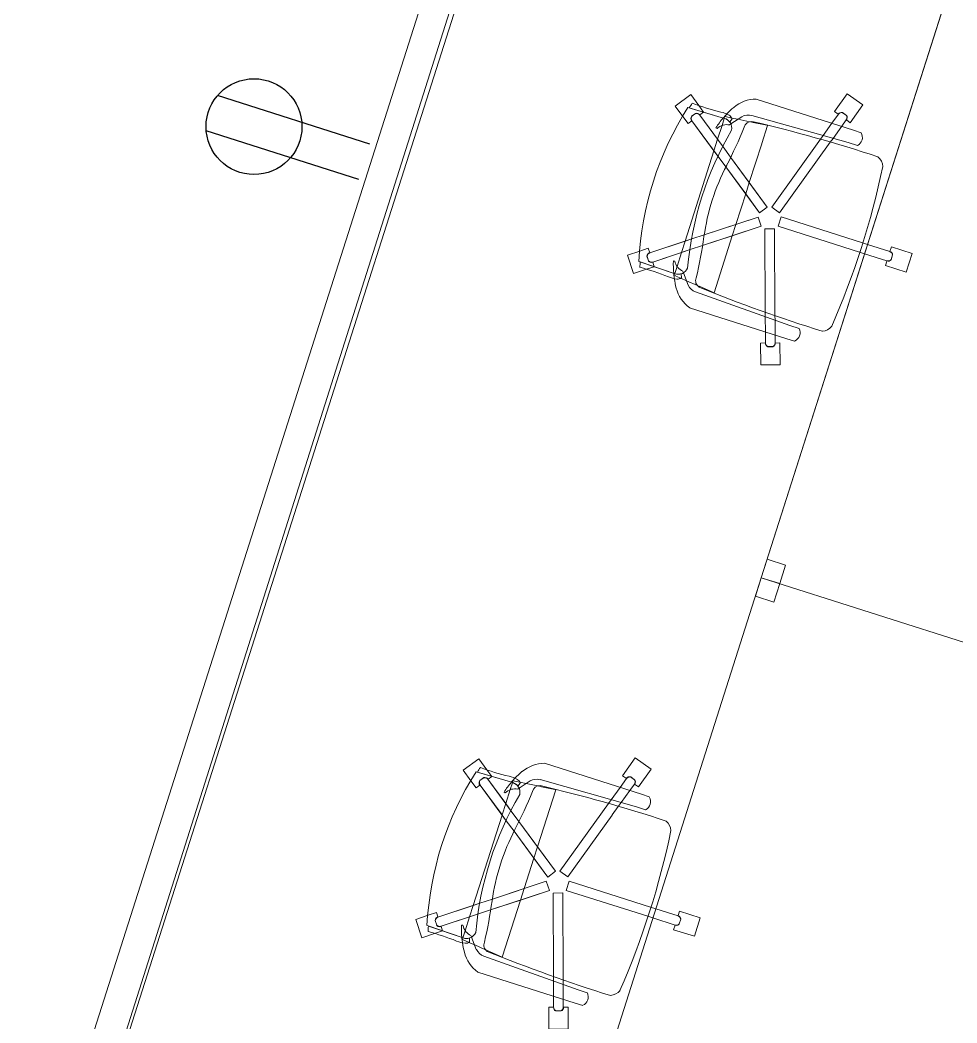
# Model space of a CAD drawing. Header units: inches. Extents: x 385 to 2249, y -1773 to -36.
# Drawn here: x 1682.5 to 1779.3, y -656.7 to -553.1 of the extents above; entities that cross this region are included whole.
import ezdxf

# ---------------------------------------------------------------- set-up
doc = ezdxf.new("R2010")
doc.units = ezdxf.units.IN
doc.header["$MEASUREMENT"] = 0
for name, color, linetype, lineweight in [('A-ANNO-NOTE', 131, 'Continuous', 30), ('A-DETL-THIN', 151, 'Continuous', 9), ('I-FURN', 30, 'Continuous', 9), ('I-WALL', 2, 'Continuous', 13)]:
    doc.layers.add(name, color=color, linetype=linetype, lineweight=lineweight)

# ---------------------------------------------------------------- blocks, each defined once
blk = doc.blocks.new('Rectangular Table - Rectangular Table-V115-Level 6 POWER _ SIGNAL')
at = {"layer": 'I-FURN'}
for p, q in [((-34, 18.13), (-36, 18.13)), ((-36, 18.13), (-36, 16.13)), ((-36, 16.13), (-36, 18.13)), ((-36, 18.13), (-34, 18.13)), ((36, 18.13), (-36, 18.13)), ((-36, 18.13), (-36, -18.13)), ((-36, -18.13), (-36, 18.13)), ((-36, 18.13), (36, 18.13)), ((-34, 16.13), (-34, 18.13)), ((-34, 18.13), (-34, 16.13)), ((34, 18.13), (34, 16.13)), ((36, 18.13), (34, 18.13)), ((34, 18.13), (36, 18.13)), ((34, 16.13), (34, 18.13)), ((36, 16.13), (36, 18.13)), ((36, 18.13), (36, 16.13)), ((36, -18.13), (36, 18.13)), ((36, 18.13), (36, -18.13)), ((-36, 16.13), (-34, 16.13)), ((-34, 16.13), (-36, 16.13)), ((34, 16.13), (36, 16.13)), ((36, 16.13), (34, 16.13)), ((-34, -16.13), (-36, -16.13)), ((-36, -16.13), (-36, -18.13)), ((-36, -16.24), (-36, -16.13)), ((-36, -16.13), (-34, -16.13)), ((-36, -18.13), (-36, -16.24)), ((-34, -18.13), (-34, -16.13)), ((-34, -16.13), (-34, -18.13)), ((36, -16.13), (34, -16.13)), ((34, -16.13), (34, -18.13)), ((34, -18.13), (34, -16.13)), ((34, -16.13), (36, -16.13)), ((36, -18.13), (36, -16.13)), ((36, -16.13), (36, -18.13)), ((-36, -18.13), (-34, -18.13)), ((-34, -18.13), (-36, -18.13)), ((-36, -18.13), (36, -18.13)), ((36, -18.13), (-36, -18.13)), ((34, -18.13), (36, -18.13)), ((36, -18.13), (34, -18.13))]:
    blk.add_line(p, q, dxfattribs=at)
blk = doc.blocks.new('F-Haworth_Chair_X99-Seminar - X99 Advanced Seminar Chair-V117-Level 6 POWER _ SIGNAL')
at = {"layer": 'I-FURN'}
for p, q in [((-1, 15.13), (1, 15.13)), ((-1, 12.88), (-1, 15.13)), ((-1, 15.13), (1, 15.13)), ((-1, 12.88), (-1, 15.13)), ((1, 15.13), (1, 12.88)), ((1, 15.13), (1, 12.88)), ((-0.52, 12.88), (-1, 12.88)), ((-0.52, 12.88), (-1, 12.88)), ((-0.5, 10.46), (-0.5, 12.88)), ((-0.5, 10.46), (-0.5, 12.88)), ((0.26, 13.26), (-0.26, 13.26)), ((0.26, 13.26), (-0.26, 13.26)), ((-0.25, 13.25), (0.25, 13.25)), ((-0.25, 13.25), (0.25, 13.25)), ((0.5, 12.88), (0.5, 10.46)), ((0.5, 12.88), (0.5, 10.46)), ((1, 12.88), (0.52, 12.88)), ((1, 12.88), (0.52, 12.88)), ((-0.5, 9.91), (-0.5, 10.46)), ((-0.5, 9.91), (-0.5, 10.46)), ((0.5, 10.46), (0.5, 9.91)), ((0.5, 10.46), (0.5, 9.91)), ((-0.5, 1.08), (-0.5, 9.91)), ((-0.5, 1.08), (-0.5, 9.91)), ((0.5, 9.91), (0.5, 1.08)), ((0.5, 9.91), (0.5, 1.08)), ((-11.32, 5.48), (-11.3, 6.32)), ((-9.92, 6.36), (-9.92, 5.36)), ((9.92, 5.36), (9.92, 6.36)), ((11.3, 6.32), (11.32, 5.48)), ((-14.69, 3.72), (-14.08, 5.62)), ((-14.69, 3.72), (-14.08, 5.62)), ((-14.08, 5.62), (-11.94, 4.93)), ((-14.08, 5.62), (-11.94, 4.93)), ((-11.32, -5.06), (-11.32, 5.48)), ((-9.92, 5.36), (-9.57, -4.97)), ((9.57, -4.97), (9.92, 5.36)), ((11.32, 5.48), (11.32, -5.06)), ((11.94, 4.93), (14.08, 5.62)), ((11.94, 4.93), (14.08, 5.62)), ((14.08, 5.62), (14.69, 3.72)), ((14.08, 5.62), (14.69, 3.72)), ((-12.53, 4.34), (-12.69, 3.85)), ((-12.53, 4.34), (-12.69, 3.85)), ((-12.68, 3.86), (-12.52, 4.33)), ((-12.68, 3.86), (-12.52, 4.33)), ((-11.94, 4.93), (-12.09, 4.47)), ((-11.94, 4.93), (-12.09, 4.47)), ((-12.09, 4.45), (-11.32, 4.21)), ((-12.09, 4.45), (-11.32, 4.21)), ((-11.32, 4.21), (-9.86, 3.73)), ((-11.32, 4.21), (-9.86, 3.73)), ((9.86, 3.73), (11.32, 4.21)), ((9.86, 3.73), (11.32, 4.21)), ((11.32, 4.21), (12.09, 4.45)), ((11.32, 4.21), (12.09, 4.45)), ((12.09, 4.47), (11.94, 4.93)), ((12.09, 4.47), (11.94, 4.93)), ((12.52, 4.33), (12.68, 3.86)), ((12.52, 4.33), (12.68, 3.86)), ((12.69, 3.85), (12.53, 4.34)), ((12.69, 3.85), (12.53, 4.34)), ((-12.55, 3.03), (-14.69, 3.72)), ((-12.55, 3.03), (-14.69, 3.72)), ((-12.4, 3.49), (-12.55, 3.03)), ((-12.4, 3.49), (-12.55, 3.03)), ((-11.32, 3.15), (-12.4, 3.5)), ((-11.32, 3.15), (-12.4, 3.5)), ((-9.83, 2.67), (-11.32, 3.15)), ((-9.83, 2.67), (-11.32, 3.15)), ((-9.86, 3.73), (-9.38, 3.57)), ((-9.86, 3.73), (-9.38, 3.57)), ((-9.38, 3.57), (-0.87, 0.81)), ((-9.38, 3.57), (-0.87, 0.81)), ((0.87, 0.81), (9.38, 3.57)), ((0.87, 0.81), (9.38, 3.57)), ((9.38, 3.57), (9.86, 3.73)), ((9.38, 3.57), (9.86, 3.73)), ((11.32, 3.15), (9.83, 2.67)), ((11.32, 3.15), (9.83, 2.67)), ((12.4, 3.5), (11.32, 3.15)), ((12.4, 3.5), (11.32, 3.15)), ((12.55, 3.03), (12.4, 3.49)), ((12.55, 3.03), (12.4, 3.49)), ((14.69, 3.72), (12.55, 3.03)), ((14.69, 3.72), (12.55, 3.03)), ((-9.37, 2.52), (-9.83, 2.67)), ((-9.37, 2.52), (-9.83, 2.67)), ((-1.18, -0.14), (-9.37, 2.52)), ((-1.18, -0.14), (-9.37, 2.52)), ((9.37, 2.52), (1.18, -0.14)), ((9.37, 2.52), (1.18, -0.14)), ((9.83, 2.67), (9.37, 2.52)), ((9.83, 2.67), (9.37, 2.52)), ((0.5, 1.08), (-0.5, 1.08)), ((0.5, 1.08), (-0.5, 1.08)), ((-0.87, 0.81), (-1.18, -0.14)), ((-0.87, 0.81), (-1.18, -0.14)), ((1.18, -0.14), (0.87, 0.81)), ((1.18, -0.14), (0.87, 0.81)), ((-4.79, -5.75), (-1.04, -0.58)), ((-2.89, -3.12), (-1.04, -0.58)), ((-1.04, -0.58), (-0.23, -1.17)), ((-1.04, -0.58), (-0.23, -1.17)), ((0.23, -1.17), (1.04, -0.58)), ((0.23, -1.17), (1.04, -0.58)), ((1.04, -0.58), (2.89, -3.12)), ((1.04, -0.58), (4.79, -5.75)), ((-0.23, -1.17), (-3.68, -5.91)), ((-0.23, -1.17), (-1.65, -3.12)), ((1.65, -3.12), (0.23, -1.17)), ((3.68, -5.91), (0.23, -1.17)), ((-9.07, -3.12), (-7.13, -3.12)), ((-9.07, -3.2), (-9.07, -3.12)), ((-8.9, -4.8), (-9.07, -3.2)), ((-7.09, -3.12), (-2.89, -3.12)), ((-4.79, -5.75), (-2.89, -3.12)), ((-1.65, -3.12), (-3.68, -5.91)), ((-2.89, -3.12), (-1.65, -3.12)), ((-1.65, -3.12), (1.65, -3.12)), ((1.65, -3.12), (2.89, -3.12)), ((3.68, -5.91), (1.65, -3.12)), ((2.89, -3.12), (9.07, -3.12)), ((2.89, -3.12), (4.79, -5.75)), ((9.07, -3.2), (8.9, -4.8)), ((9.07, -3.12), (9.07, -3.2)), ((-8.88, -4.99), (-8.89, -4.91)), ((-8.75, -6.22), (-8.88, -4.99)), ((8.88, -4.99), (8.75, -6.22)), ((8.89, -4.91), (8.88, -4.99)), ((-9.13, -5.92), (-8.07, -6.77)), ((-5.57, -6.82), (-4.79, -5.75)), ((-5.57, -6.82), (-4.79, -5.75)), ((-3.68, -5.91), (-4.47, -7.01)), ((-3.68, -5.91), (-4.47, -7.01)), ((4.47, -7.01), (3.68, -5.91)), ((4.47, -7.01), (3.68, -5.91)), ((4.79, -5.75), (5.57, -6.82)), ((4.79, -5.75), (5.57, -6.82)), ((8.07, -6.77), (9.13, -5.92)), ((-8.68, -6.87), (-8.75, -6.22)), ((-8.62, -7.42), (-8.68, -6.87)), ((-8.61, -6.81), (-8.23, -6.95)), ((-8.07, -6.77), (-7.95, -6.87)), ((-7.97, -10.12), (-5.57, -6.82)), ((-4.47, -7.01), (-7.16, -10.71)), ((-6.14, -7.6), (-5.57, -6.82)), ((-4.47, -7.01), (-4.9, -7.6)), ((4.9, -7.6), (4.47, -7.01)), ((7.16, -10.71), (4.47, -7.01)), ((5.57, -6.82), (6.14, -7.6)), ((5.57, -6.82), (7.97, -10.12)), ((7.95, -6.87), (8.07, -6.77)), ((8.23, -6.95), (8.61, -6.81)), ((8.66, -7.03), (8.62, -7.42)), ((8.68, -6.91), (8.67, -7.01)), ((8.75, -6.22), (8.68, -6.87)), ((-8.6, -7.6), (-8.62, -7.43)), ((-8.49, -7.6), (-8.56, -7.6)), ((-8.42, -7.57), (-8.34, -11.37)), ((-8.34, -11.52), (-8.42, -7.57)), ((-7.65, -7.6), (-8.4, -7.6)), ((-7.97, -10.12), (-6.14, -7.6)), ((-6.14, -7.6), (-7.65, -7.6)), ((-7.18, -7.99), (-7.21, -8.13)), ((-4.9, -7.6), (-7.16, -10.71)), ((-4.9, -7.6), (-6.14, -7.6)), ((4.9, -7.6), (-4.9, -7.6)), ((6.14, -7.6), (4.9, -7.6)), ((7.16, -10.71), (4.9, -7.6)), ((7.65, -7.6), (6.14, -7.6)), ((6.14, -7.6), (7.97, -10.12)), ((7.21, -8.13), (7.18, -7.99)), ((8.4, -7.6), (7.65, -7.6)), ((8.34, -11.37), (8.42, -7.57)), ((8.42, -7.57), (8.34, -11.52)), ((8.56, -7.6), (8.49, -7.6)), ((8.62, -7.43), (8.6, -7.6)), ((-8.88, -10.52), (-8.38, -9.83)), ((-8.88, -10.52), (-8.38, -9.83)), ((-8.38, -9.83), (-7.99, -10.11)), ((-8.38, -9.83), (-7.99, -10.11)), ((7.99, -10.11), (8.38, -9.83)), ((7.99, -10.11), (8.38, -9.83)), ((8.38, -9.83), (8.88, -10.52)), ((8.38, -9.83), (8.88, -10.52)), ((-9.7, -11.65), (-8.88, -10.52)), ((-9.7, -11.65), (-8.88, -10.52)), ((-8, -10.58), (-7.59, -10.88)), ((-8, -10.58), (-7.59, -10.88)), ((-7.59, -10.87), (-7.99, -10.57)), ((-7.59, -10.87), (-7.99, -10.57)), ((-6.76, -11), (-7.29, -11.74)), ((-6.76, -11), (-7.29, -11.74)), ((-7.15, -10.72), (-6.76, -11)), ((-7.15, -10.72), (-6.76, -11)), ((6.76, -11), (7.15, -10.72)), ((6.76, -11), (7.15, -10.72)), ((7.29, -11.74), (6.76, -11)), ((7.29, -11.74), (6.76, -11)), ((7.99, -10.57), (7.59, -10.87)), ((7.99, -10.57), (7.59, -10.87)), ((7.59, -10.88), (8, -10.58)), ((7.59, -10.88), (8, -10.58)), ((8.88, -10.52), (9.7, -11.65)), ((8.88, -10.52), (9.7, -11.65)), ((-8.08, -12.82), (-9.7, -11.65)), ((-8.08, -12.82), (-9.7, -11.65)), ((-7.29, -11.74), (-8.08, -12.82)), ((-7.29, -11.74), (-8.08, -12.82)), ((8.08, -12.82), (7.29, -11.74)), ((8.08, -12.82), (7.29, -11.74)), ((9.7, -11.65), (8.08, -12.82)), ((9.7, -11.65), (8.08, -12.82))]:
    blk.add_line(p, q, dxfattribs=at)
for centre, radius, start, end in [((-0.11, 12.88), 0.407, 111.1651, 180.8349), ((-0.11, 12.88), 0.407, 111.1651, 180.8349), ((-0.09, 12.88), 0.406, 112.6199, 180), ((-0.09, 12.88), 0.406, 166.524, 180), ((-0.09, 12.88), 0.406, 126.0959, 166.524), ((-0.09, 12.88), 0.406, 112.6199, 126.0959), ((0.09, 12.88), 0.406, 53.9041, 67.3801), ((0.09, 12.88), 0.406, 0, 67.3801), ((0.11, 12.88), 0.407, 359.1651, 68.8349), ((0.11, 12.88), 0.407, 359.1651, 68.8349), ((0.09, 12.88), 0.406, 0, 53.9041), ((-8.21, 8.28), 1.31, 110.0433, 159.9567), ((0, -75.01), 84.96, 84.1475, 95.8525), ((8.21, 8.28), 1.31, 20.0433, 69.9567), ((144.06, 7.32), 153.52, 179.4749, 184.5213), ((-144.06, 7.32), 153.52, 355.4787, 0.5251), ((-10.58, 5.68), 0.956, 45.8901, 138.1099), ((10.58, 5.68), 0.956, 41.8901, 134.1099), ((-12.22, 4.09), 0.407, 71.1651, 140.8349), ((-12.22, 4.09), 0.407, 71.1651, 140.8349), ((-12.22, 4.07), 0.406, 72, 139.3801), ((-12.22, 4.07), 0.406, 116.6185, 139.3801), ((-12.22, 4.07), 0.406, 112.4281, 116.6185), ((-12.22, 4.07), 0.406, 98.9521, 112.4281), ((-12.22, 4.07), 0.406, 97.5876, 98.9521), ((-12.22, 4.07), 0.406, 85.476, 97.5876), ((-12.22, 4.07), 0.406, 72, 85.476), ((12.22, 4.09), 0.407, 39.1651, 108.8349), ((12.22, 4.09), 0.407, 39.1651, 108.8349), ((12.22, 4.07), 0.406, 81.0479, 108), ((12.22, 4.07), 0.406, 40.6199, 108), ((12.22, 4.07), 0.406, 40.6199, 81.0479), ((-12.28, 3.88), 0.407, 183.1651, 252.8349), ((-12.28, 3.88), 0.407, 183.1651, 252.8349), ((-12.27, 3.89), 0.406, 184.6199, 198.0959), ((-12.27, 3.89), 0.406, 184.6199, 252), ((-12.27, 3.89), 0.406, 198.0959, 238.524), ((-12.27, 3.89), 0.406, 238.524, 252), ((12.27, 3.89), 0.406, 288, 355.3801), ((12.28, 3.88), 0.407, 287.1651, 356.8349), ((12.28, 3.88), 0.407, 287.1651, 356.8349), ((12.27, 3.89), 0.406, 288, 341.9041), ((12.27, 3.89), 0.406, 341.9041, 355.3801), ((-7.87, -3.92), 3.63, 198.1789, 238.0478), ((-8.18, -4.9), 1.39, 182.8013, 227.1078), ((-8.24, -4.59), 0.763, 194.2338, 275.7662), ((8.24, -4.59), 0.763, 264.2338, 345.7662), ((8.18, -4.9), 1.39, 312.8922, 357.1987), ((7.87, -3.92), 3.63, 301.9522, 341.8211), ((-11.32, -48.08), 42.84, 79.9767, 85.7699), ((0, 15.97), 22.19, 259.9767, 280.0233), ((11.32, -48.08), 42.84, 94.2301, 100.0233), ((-4.71, 1.15), 9.61, 238.0478, 243.9964), ((-5.2, -7.86), 3.74, 170.0936, 184.0143), ((-8.28, -7.33), 0.613, 122.5427, 170.0936), ((-7.37, -7.55), 1.05, 95.9554, 181.1786), ((-7.37, -7.55), 1.05, 145.2002, 181.1786), ((-6.55, -6.76), 1.38, 185.0878, 212.4248), ((0, 26.49), 33.83, 257.2285, 282.7715), ((7.37, -7.55), 1.05, 358.8214, 84.0446), ((6.55, -6.76), 1.38, 327.5752, 354.9122), ((7.37, -7.55), 1.05, 358.8214, 34.7998), ((8.28, -7.33), 0.613, 9.9064, 57.4573), ((5.2, -7.86), 3.74, 355.9857, 9.9064), ((4.71, 1.15), 9.61, 296.0036, 301.9522), ((-36.06, -10.03), 27.2, 357.4882, 4.0143), ((-4.71, 1.15), 9.61, 243.9964, 246.4906), ((-4.71, 1.15), 9.61, 246.6393, 247.073), ((-4.71, 1.15), 9.61, 247.2631, 254.9334), ((-6.55, -6.76), 1.38, 214.0187, 242.9497), ((6.55, -6.76), 1.38, 297.0503, 325.9813), ((4.71, 1.15), 9.61, 285.0666, 292.7369), ((4.71, 1.15), 9.61, 292.927, 293.3607), ((4.71, 1.15), 9.61, 293.5094, 296.0036), ((36.06, -10.03), 27.2, 175.9857, 182.5118), ((-7.66, -10.36), 0.407, 143.1651, 212.8349), ((-7.66, -10.36), 0.407, 143.1651, 212.8349), ((-7.64, -10.36), 0.406, 144, 211.3801), ((-7.64, -10.36), 0.406, 144, 211.3801), ((7.64, -10.36), 0.406, 328.6199, 36), ((7.64, -10.36), 0.406, 328.6199, 36), ((7.66, -10.36), 0.407, 327.1651, 36.8349), ((7.66, -10.36), 0.407, 327.1651, 36.8349), ((0, 20.73), 33.17, 254.4478, 255.4234), ((-7.49, -10.47), 0.406, 256.6199, 324), ((-7.48, -10.49), 0.407, 255.1651, 324.8349), ((-7.48, -10.49), 0.407, 255.1651, 324.8349), ((-7.49, -10.47), 0.406, 256.6199, 297.0479), ((-7.49, -10.47), 0.406, 297.0479, 324), ((7.48, -10.49), 0.407, 215.1651, 284.8349), ((7.48, -10.49), 0.407, 215.1651, 284.8349), ((7.49, -10.47), 0.406, 216, 256.4281), ((7.49, -10.47), 0.406, 216, 283.3801), ((7.49, -10.47), 0.406, 256.4281, 269.9041), ((7.49, -10.47), 0.406, 269.9041, 283.3801), ((0, 20.73), 33.17, 284.5766, 285.5522), ((0, 20.29), 32.89, 255.304, 284.6925)]:
    blk.add_arc(centre, radius, start, end, dxfattribs=at)
blk = doc.blocks.new('Rectangular Table - Rectangular Table-5809077-Level 6 POWER _ SIGNAL')
at = {"layer": 'I-FURN'}
for p, q in [((-34, 18.13), (-36, 18.13)), ((-36, 18.13), (-36, 16.13)), ((-36, 16.13), (-36, 18.13)), ((-36, 18.13), (-34, 18.13)), ((36, 18.13), (-36, 18.13)), ((-36, 18.13), (-36, -18.13)), ((-36, -18.13), (-36, 18.13)), ((-36, 18.13), (36, 18.13)), ((-34, 16.13), (-34, 18.13)), ((-34, 18.13), (-34, 16.13)), ((34, 18.13), (34, 16.13)), ((36, 18.13), (34, 18.13)), ((34, 18.13), (36, 18.13)), ((34, 16.13), (34, 18.13)), ((36, 16.13), (36, 18.13)), ((36, 18.13), (36, 16.13)), ((36, -18.13), (36, 18.13)), ((36, 18.13), (36, -18.13)), ((-36, 16.13), (-34, 16.13)), ((-34, 16.13), (-36, 16.13)), ((34, 16.13), (36, 16.13)), ((36, 16.13), (34, 16.13)), ((-34, -16.13), (-36, -16.13)), ((-36, -16.13), (-36, -18.13)), ((-36, -18.13), (-36, -16.13)), ((-36, -16.13), (-34, -16.13)), ((-34, -18.13), (-34, -16.13)), ((-34, -16.13), (-34, -18.13)), ((36, -16.13), (34, -16.13)), ((34, -16.13), (34, -18.13)), ((34, -18.13), (34, -16.13)), ((34, -16.13), (36, -16.13)), ((36, -18.13), (36, -16.13)), ((36, -16.13), (36, -18.13)), ((-36, -18.13), (-34, -18.13)), ((-34, -18.13), (-36, -18.13)), ((-36, -18.13), (36, -18.13)), ((36, -18.13), (-36, -18.13)), ((34, -18.13), (36, -18.13)), ((36, -18.13), (34, -18.13))]:
    blk.add_line(p, q, dxfattribs=at)
blk = doc.blocks.new('Rectangular Table - Rectangular Table-5809076-Level 6 POWER _ SIGNAL')
at = {"layer": 'I-FURN'}
for p, q in [((-34, 18.13), (-36, 18.13)), ((-36, 18.13), (-36, 16.13)), ((-36, 16.13), (-36, 18.13)), ((-36, 18.13), (-34, 18.13)), ((36, 18.13), (-36, 18.13)), ((-36, 18.13), (-36, -18.13)), ((-36, -18.13), (-36, 18.13)), ((-36, 18.13), (36, 18.13)), ((-34, 16.13), (-34, 18.13)), ((-34, 18.13), (-34, 16.13)), ((34, 18.13), (34, 16.13)), ((36, 18.13), (34, 18.13)), ((34, 18.13), (36, 18.13)), ((34, 16.13), (34, 18.13)), ((36, 16.13), (36, 18.13)), ((36, 18.13), (36, 16.13)), ((36, -18.13), (36, 18.13)), ((36, 18.13), (36, -18.13)), ((-36, 16.13), (-34, 16.13)), ((-34, 16.13), (-36, 16.13)), ((34, 16.13), (36, 16.13)), ((36, 16.13), (34, 16.13)), ((-34, -16.13), (-36, -16.13)), ((-36, -16.13), (-36, -18.13)), ((-36, -18.13), (-36, -16.13)), ((-36, -16.13), (-34, -16.13)), ((-34, -18.13), (-34, -16.13)), ((-34, -16.13), (-34, -18.13)), ((36, -16.13), (34, -16.13)), ((34, -16.13), (34, -18.13)), ((34, -18.13), (34, -16.13)), ((34, -16.13), (36, -16.13)), ((36, -18.13), (36, -16.13)), ((36, -16.13), (36, -18.13)), ((-36, -18.13), (-34, -18.13)), ((-34, -18.13), (-36, -18.13)), ((-36, -18.13), (36, -18.13)), ((36, -18.13), (-36, -18.13)), ((34, -18.13), (36, -18.13)), ((36, -18.13), (34, -18.13))]:
    blk.add_line(p, q, dxfattribs=at)
blk = doc.blocks.new('F-Haworth_Chair_X99-Seminar - X99 Advanced Seminar Chair-V119-Level 6 POWER _ SIGNAL')
at = {"layer": 'I-FURN'}
for p, q in [((-1, 15.13), (1, 15.13)), ((-1, 12.88), (-1, 15.13)), ((-1, 15.13), (1, 15.13)), ((-1, 12.88), (-1, 15.13)), ((1, 15.13), (1, 12.88)), ((1, 15.13), (1, 12.88)), ((-0.52, 12.88), (-1, 12.88)), ((-0.52, 12.88), (-1, 12.88)), ((-0.5, 10.46), (-0.5, 12.88)), ((-0.5, 10.46), (-0.5, 12.88)), ((0.26, 13.26), (-0.26, 13.26)), ((0.26, 13.26), (-0.26, 13.26)), ((-0.25, 13.25), (0.25, 13.25)), ((-0.25, 13.25), (0.25, 13.25)), ((0.5, 12.88), (0.5, 10.46)), ((0.5, 12.88), (0.5, 10.46)), ((1, 12.88), (0.52, 12.88)), ((1, 12.88), (0.52, 12.88)), ((-0.5, 9.91), (-0.5, 10.46)), ((-0.5, 9.91), (-0.5, 10.46)), ((0.5, 10.46), (0.5, 9.91)), ((0.5, 10.46), (0.5, 9.91)), ((-0.5, 1.08), (-0.5, 9.91)), ((-0.5, 1.08), (-0.5, 9.91)), ((0.5, 9.91), (0.5, 1.08)), ((0.5, 9.91), (0.5, 1.08)), ((-11.32, 5.48), (-11.3, 6.32)), ((-9.92, 6.36), (-9.92, 5.36)), ((9.92, 5.36), (9.92, 6.36)), ((11.3, 6.32), (11.32, 5.48)), ((-14.69, 3.72), (-14.08, 5.62)), ((-14.69, 3.72), (-14.08, 5.62)), ((-14.08, 5.62), (-11.94, 4.93)), ((-14.08, 5.62), (-11.94, 4.93)), ((-11.32, -5.06), (-11.32, 5.48)), ((-9.92, 5.36), (-9.57, -4.97)), ((9.57, -4.97), (9.92, 5.36)), ((11.32, 5.48), (11.32, -5.06)), ((11.94, 4.93), (14.08, 5.62)), ((11.94, 4.93), (14.08, 5.62)), ((14.08, 5.62), (14.69, 3.72)), ((14.08, 5.62), (14.69, 3.72)), ((-12.53, 4.34), (-12.69, 3.85)), ((-12.53, 4.34), (-12.69, 3.85)), ((-12.68, 3.86), (-12.52, 4.33)), ((-12.68, 3.86), (-12.52, 4.33)), ((-11.94, 4.93), (-12.09, 4.47)), ((-11.94, 4.93), (-12.09, 4.47)), ((-12.09, 4.45), (-11.32, 4.21)), ((-12.09, 4.45), (-11.32, 4.21)), ((-11.32, 4.21), (-9.86, 3.73)), ((-11.32, 4.21), (-9.86, 3.73)), ((9.86, 3.73), (11.32, 4.21)), ((9.86, 3.73), (11.32, 4.21)), ((11.32, 4.21), (12.09, 4.45)), ((11.32, 4.21), (12.09, 4.45)), ((12.09, 4.47), (11.94, 4.93)), ((12.09, 4.47), (11.94, 4.93)), ((12.52, 4.33), (12.68, 3.86)), ((12.52, 4.33), (12.68, 3.86)), ((12.69, 3.85), (12.53, 4.34)), ((12.69, 3.85), (12.53, 4.34)), ((-12.55, 3.03), (-14.69, 3.72)), ((-12.55, 3.03), (-14.69, 3.72)), ((-12.4, 3.49), (-12.55, 3.03)), ((-12.4, 3.49), (-12.55, 3.03)), ((-11.32, 3.15), (-12.4, 3.5)), ((-11.32, 3.15), (-12.4, 3.5)), ((-9.83, 2.67), (-11.32, 3.15)), ((-9.83, 2.67), (-11.32, 3.15)), ((-9.86, 3.73), (-9.38, 3.57)), ((-9.86, 3.73), (-9.38, 3.57)), ((-9.38, 3.57), (-8.37, 3.24)), ((-9.38, 3.57), (-8.37, 3.24)), ((-8.33, 3.23), (-0.87, 0.81)), ((-8.33, 3.23), (-0.87, 0.81)), ((0.87, 0.81), (9.38, 3.57)), ((0.87, 0.81), (9.38, 3.57)), ((9.38, 3.57), (9.86, 3.73)), ((9.38, 3.57), (9.86, 3.73)), ((11.32, 3.15), (9.83, 2.67)), ((11.32, 3.15), (9.83, 2.67)), ((12.4, 3.5), (11.32, 3.15)), ((12.4, 3.5), (11.32, 3.15)), ((12.55, 3.03), (12.4, 3.49)), ((12.55, 3.03), (12.4, 3.49)), ((14.69, 3.72), (12.55, 3.03)), ((14.69, 3.72), (12.55, 3.03)), ((-9.37, 2.52), (-9.83, 2.67)), ((-9.37, 2.52), (-9.83, 2.67)), ((-1.18, -0.14), (-9.37, 2.52)), ((-1.18, -0.14), (-9.37, 2.52)), ((9.37, 2.52), (1.18, -0.14)), ((9.37, 2.52), (1.18, -0.14)), ((9.83, 2.67), (9.37, 2.52)), ((9.83, 2.67), (9.37, 2.52)), ((0.5, 1.08), (-0.5, 1.08)), ((0.5, 1.08), (-0.5, 1.08)), ((-0.87, 0.81), (-1.18, -0.14)), ((-0.87, 0.81), (-1.18, -0.14)), ((1.18, -0.14), (0.87, 0.81)), ((1.18, -0.14), (0.87, 0.81)), ((-4.79, -5.75), (-1.04, -0.58)), ((-2.89, -3.12), (-1.04, -0.58)), ((-1.04, -0.58), (-0.23, -1.17)), ((-1.04, -0.58), (-0.23, -1.17)), ((0.23, -1.17), (1.04, -0.58)), ((0.23, -1.17), (1.04, -0.58)), ((1.04, -0.58), (2.89, -3.12)), ((1.04, -0.58), (4.79, -5.75)), ((-0.23, -1.17), (-3.68, -5.91)), ((-0.23, -1.17), (-1.65, -3.12)), ((1.65, -3.12), (0.23, -1.17)), ((3.68, -5.91), (0.23, -1.17)), ((-9.07, -3.12), (-2.89, -3.12)), ((-9.07, -3.2), (-9.07, -3.12)), ((-8.9, -4.8), (-9.07, -3.2)), ((-4.79, -5.75), (-2.89, -3.12)), ((-1.65, -3.12), (-3.68, -5.91)), ((-2.89, -3.12), (-1.65, -3.12)), ((-1.65, -3.12), (1.65, -3.12)), ((1.65, -3.12), (2.89, -3.12)), ((3.68, -5.91), (1.65, -3.12)), ((2.89, -3.12), (9.07, -3.12)), ((2.89, -3.12), (4.79, -5.75)), ((9.07, -3.2), (8.9, -4.8)), ((9.07, -3.12), (9.07, -3.2)), ((-8.88, -4.99), (-8.89, -4.91)), ((-8.75, -6.22), (-8.88, -4.99)), ((8.88, -4.99), (8.75, -6.22)), ((8.89, -4.91), (8.88, -4.99)), ((-9.13, -5.92), (-8.07, -6.77)), ((-5.57, -6.82), (-4.79, -5.75)), ((-5.57, -6.82), (-4.79, -5.75)), ((-3.68, -5.91), (-4.47, -7.01)), ((-3.68, -5.91), (-4.47, -7.01)), ((4.47, -7.01), (3.68, -5.91)), ((4.47, -7.01), (3.68, -5.91)), ((4.79, -5.75), (5.57, -6.82)), ((4.79, -5.75), (5.57, -6.82)), ((8.07, -6.77), (9.13, -5.92)), ((-8.68, -6.87), (-8.75, -6.22)), ((-8.62, -7.42), (-8.68, -6.87)), ((-8.61, -6.81), (-8.23, -6.95)), ((-8.07, -6.77), (-7.95, -6.87)), ((-7.97, -10.12), (-5.57, -6.82)), ((-4.47, -7.01), (-7.16, -10.71)), ((-6.14, -7.6), (-5.57, -6.82)), ((-4.47, -7.01), (-4.9, -7.6)), ((4.9, -7.6), (4.47, -7.01)), ((7.16, -10.71), (4.47, -7.01)), ((5.57, -6.82), (6.14, -7.6)), ((5.57, -6.82), (7.97, -10.12)), ((7.95, -6.87), (8.07, -6.77)), ((8.23, -6.95), (8.61, -6.81)), ((8.68, -6.91), (8.62, -7.42)), ((8.75, -6.22), (8.68, -6.87)), ((-8.6, -7.6), (-8.62, -7.43)), ((-8.49, -7.6), (-8.56, -7.6)), ((-8.42, -7.57), (-8.34, -11.37)), ((-8.34, -11.52), (-8.42, -7.57)), ((-7.65, -7.6), (-8.4, -7.6)), ((-7.97, -10.12), (-6.14, -7.6)), ((-6.14, -7.6), (-7.65, -7.6)), ((-7.18, -7.99), (-7.21, -8.13)), ((-4.91, -7.6), (-7.16, -10.71)), ((-4.91, -7.6), (-6.14, -7.6)), ((4.9, -7.6), (-4.9, -7.6)), ((6.14, -7.6), (4.9, -7.6)), ((7.16, -10.71), (4.9, -7.6)), ((7.65, -7.6), (6.14, -7.6)), ((6.14, -7.6), (7.97, -10.12)), ((7.21, -8.13), (7.18, -7.99)), ((8.4, -7.6), (7.65, -7.6)), ((8.34, -11.37), (8.42, -7.57)), ((8.42, -7.57), (8.34, -11.52)), ((8.56, -7.6), (8.49, -7.6)), ((8.62, -7.43), (8.6, -7.6)), ((-8.88, -10.52), (-8.38, -9.83)), ((-8.88, -10.52), (-8.38, -9.83)), ((-8.38, -9.83), (-7.99, -10.11)), ((-8.38, -9.83), (-7.99, -10.11)), ((7.99, -10.11), (8.38, -9.83)), ((7.99, -10.11), (8.38, -9.83)), ((8.38, -9.83), (8.88, -10.52)), ((8.38, -9.83), (8.88, -10.52)), ((-9.7, -11.65), (-8.88, -10.52)), ((-9.7, -11.65), (-8.88, -10.52)), ((-8, -10.58), (-7.59, -10.88)), ((-8, -10.58), (-7.59, -10.88)), ((-7.59, -10.87), (-7.99, -10.57)), ((-7.59, -10.87), (-7.99, -10.57)), ((-6.76, -11), (-7.29, -11.74)), ((-6.76, -11), (-7.29, -11.74)), ((-7.15, -10.72), (-6.76, -11)), ((-7.15, -10.72), (-6.76, -11)), ((6.76, -11), (7.15, -10.72)), ((6.76, -11), (7.15, -10.72)), ((7.29, -11.74), (6.76, -11)), ((7.29, -11.74), (6.76, -11)), ((7.99, -10.57), (7.59, -10.87)), ((7.99, -10.57), (7.59, -10.87)), ((7.59, -10.88), (8, -10.58)), ((7.59, -10.88), (8, -10.58)), ((8.88, -10.52), (9.7, -11.65)), ((8.88, -10.52), (9.7, -11.65)), ((-8.08, -12.82), (-9.7, -11.65)), ((-8.08, -12.82), (-9.7, -11.65)), ((-7.29, -11.74), (-8.08, -12.82)), ((-7.29, -11.74), (-8.08, -12.82)), ((8.08, -12.82), (7.29, -11.74)), ((8.08, -12.82), (7.29, -11.74)), ((9.7, -11.65), (8.08, -12.82)), ((9.7, -11.65), (8.08, -12.82))]:
    blk.add_line(p, q, dxfattribs=at)
for centre, radius, start, end in [((-0.11, 12.88), 0.407, 111.1651, 180.8349), ((-0.11, 12.88), 0.407, 111.1651, 180.8349), ((-0.09, 12.88), 0.406, 112.6199, 180), ((-0.09, 12.88), 0.406, 166.524, 180), ((-0.09, 12.88), 0.406, 126.0959, 166.524), ((-0.09, 12.88), 0.406, 112.6199, 126.0959), ((0.09, 12.88), 0.406, 53.9041, 67.3801), ((0.09, 12.88), 0.406, 0, 67.3801), ((0.11, 12.88), 0.407, 359.1651, 68.8349), ((0.11, 12.88), 0.407, 359.1651, 68.8349), ((0.09, 12.88), 0.406, 0, 53.9041), ((-8.21, 8.28), 1.31, 110.0433, 159.9567), ((0, -75.01), 84.96, 84.1475, 95.8525), ((8.21, 8.28), 1.31, 20.0433, 69.9567), ((144.06, 7.32), 153.52, 179.4749, 184.5213), ((-144.06, 7.32), 153.52, 355.4787, 0.5251), ((-10.58, 5.68), 0.956, 45.8901, 138.1099), ((10.58, 5.68), 0.956, 41.8901, 134.1099), ((-12.22, 4.09), 0.407, 71.1651, 140.8349), ((-12.22, 4.09), 0.407, 71.1651, 140.8349), ((-12.22, 4.07), 0.406, 85.476, 139.3801), ((-12.22, 4.07), 0.406, 72, 139.3801), ((-12.22, 4.07), 0.406, 72, 85.476), ((12.22, 4.09), 0.407, 39.1651, 108.8349), ((12.22, 4.09), 0.407, 39.1651, 108.8349), ((12.22, 4.07), 0.406, 81.0479, 108), ((12.22, 4.07), 0.406, 40.6199, 108), ((12.22, 4.07), 0.406, 40.6199, 81.0479), ((-12.28, 3.88), 0.407, 183.1651, 252.8349), ((-12.28, 3.88), 0.407, 183.1651, 252.8349), ((-12.27, 3.89), 0.406, 184.6199, 198.0959), ((-12.27, 3.89), 0.406, 184.6199, 252), ((-12.27, 3.89), 0.406, 198.0959, 211.5719), ((-12.27, 3.89), 0.406, 211.5719, 215.2747), ((-12.27, 3.89), 0.406, 215.2747, 238.524), ((-12.27, 3.89), 0.406, 238.524, 252), ((12.27, 3.89), 0.406, 288, 355.3801), ((12.28, 3.88), 0.407, 287.1651, 356.8349), ((12.28, 3.88), 0.407, 287.1651, 356.8349), ((12.27, 3.89), 0.406, 288, 341.9041), ((12.27, 3.89), 0.406, 341.9041, 351.2061), ((12.27, 3.89), 0.406, 351.2061, 355.3801), ((-7.87, -3.92), 3.63, 198.1789, 238.0478), ((-8.18, -4.9), 1.39, 182.8013, 227.1078), ((-8.24, -4.59), 0.763, 194.2338, 275.7662), ((8.24, -4.59), 0.763, 264.2338, 345.7662), ((8.18, -4.9), 1.39, 312.8922, 357.1987), ((7.87, -3.92), 3.63, 301.9522, 341.8211), ((-11.32, -48.08), 42.84, 79.9767, 85.7699), ((0, 15.97), 22.19, 259.9767, 280.0233), ((11.32, -48.08), 42.84, 94.2301, 100.0233), ((-4.71, 1.15), 9.61, 238.0478, 243.9964), ((-5.2, -7.86), 3.74, 170.0936, 184.0143), ((-8.28, -7.33), 0.613, 122.5427, 170.0936), ((-7.37, -7.55), 1.05, 95.9554, 181.1786), ((-7.37, -7.55), 1.05, 145.2002, 181.1786), ((-6.55, -6.76), 1.38, 185.0878, 212.4248), ((0, 26.49), 33.83, 257.2285, 282.7715), ((7.37, -7.55), 1.05, 358.8214, 84.0446), ((6.55, -6.76), 1.38, 327.5752, 354.9122), ((7.37, -7.55), 1.05, 358.8214, 34.7998), ((8.28, -7.33), 0.613, 9.9064, 57.4573), ((5.2, -7.86), 3.74, 355.9857, 9.9064), ((4.71, 1.15), 9.61, 296.0036, 301.9522), ((-36.06, -10.03), 27.2, 357.4882, 4.0143), ((-4.71, 1.15), 9.61, 243.9964, 246.4906), ((-4.71, 1.15), 9.61, 246.6393, 247.073), ((-4.71, 1.15), 9.61, 247.2631, 254.9334), ((-6.55, -6.76), 1.38, 214.0187, 242.9497), ((6.55, -6.76), 1.38, 297.0503, 325.9813), ((4.71, 1.15), 9.61, 285.0666, 292.7369), ((4.71, 1.15), 9.61, 292.927, 293.3607), ((4.71, 1.15), 9.61, 293.5094, 296.0036), ((36.06, -10.03), 27.2, 175.9857, 182.5118), ((-7.66, -10.36), 0.407, 143.1651, 212.8349), ((-7.66, -10.36), 0.407, 143.1651, 212.8349), ((-7.64, -10.36), 0.406, 144, 211.3801), ((-7.64, -10.36), 0.406, 144, 211.3801), ((7.64, -10.36), 0.406, 328.6199, 36), ((7.64, -10.36), 0.406, 328.6199, 36), ((7.66, -10.36), 0.407, 8.967, 36.8349), ((7.66, -10.36), 0.407, 327.1651, 36.8349), ((7.66, -10.36), 0.407, 355.033, 8.967), ((0, 20.73), 33.17, 254.4478, 255.4234), ((-7.49, -10.47), 0.406, 256.6199, 324), ((-7.48, -10.49), 0.407, 255.1651, 324.8349), ((-7.48, -10.49), 0.407, 255.1651, 324.8349), ((-7.49, -10.47), 0.406, 256.6199, 297.0479), ((-7.49, -10.47), 0.406, 297.0479, 324), ((7.48, -10.49), 0.407, 215.1651, 284.8349), ((7.48, -10.49), 0.407, 215.1651, 284.8349), ((7.49, -10.47), 0.406, 216, 256.4281), ((7.49, -10.47), 0.406, 216, 283.3801), ((7.49, -10.47), 0.406, 256.4281, 283.3801), ((7.66, -10.36), 0.407, 327.1651, 355.033), ((0, 20.73), 33.17, 284.5766, 285.5522), ((0, 20.29), 32.89, 255.304, 284.6925)]:
    blk.add_arc(centre, radius, start, end, dxfattribs=at)

msp = doc.modelspace()

# ---------------------------------------------------------------- linework, layer by layer
at = {"layer": 'A-ANNO-NOTE'}
for p, q in [((1718.65, -565.93), (1702.91, -560.91)), ((1717.49, -569.59), (1701.74, -564.56)), ((1717.49, -569.59), (1701.74, -564.56))]:
    msp.add_line(p, q, dxfattribs=at)
msp.add_circle((1706.67, -564.13), 4.95, dxfattribs=at)
at = {"layer": 'A-DETL-THIN'}
msp.add_line((1765.28, -431.23), (1637.28, -834.65), dxfattribs=at)
at = {"layer": 'I-WALL'}
for p, q in [((1753.03, -460.28), (1686.91, -667.61)), ((1690.25, -668.67), (1756.37, -461.34))]:
    msp.add_line(p, q, dxfattribs=at)

# ---------------------------------------------------------------- block references
at = {"layer": 'I-FURN'}
for name, p, rotation in [('Rectangular Table - Rectangular Table-V115-Level 6 POWER _ SIGNAL', (1787.28, -581.93), 252.3119574808694), ('F-Haworth_Chair_X99-Seminar - X99 Advanced Seminar Chair-V117-Level 6 POWER _ SIGNAL', (1759.93, -573.6), 252.3119574808692), ('Rectangular Table - Rectangular Table-5809077-Level 6 POWER _ SIGNAL', (1765.41, -650.53), 252.3119574808694), ('Rectangular Table - Rectangular Table-5809076-Level 6 POWER _ SIGNAL', (1799.96, -661.54), 252.3119574808695), ('F-Haworth_Chair_X99-Seminar - X99 Advanced Seminar Chair-V119-Level 6 POWER _ SIGNAL', (1738.05, -642.2), 252.3119574808692)]:
    msp.add_blockref(name, p, dxfattribs=dict(at, rotation=rotation))

doc.saveas('drawing.dxf')
